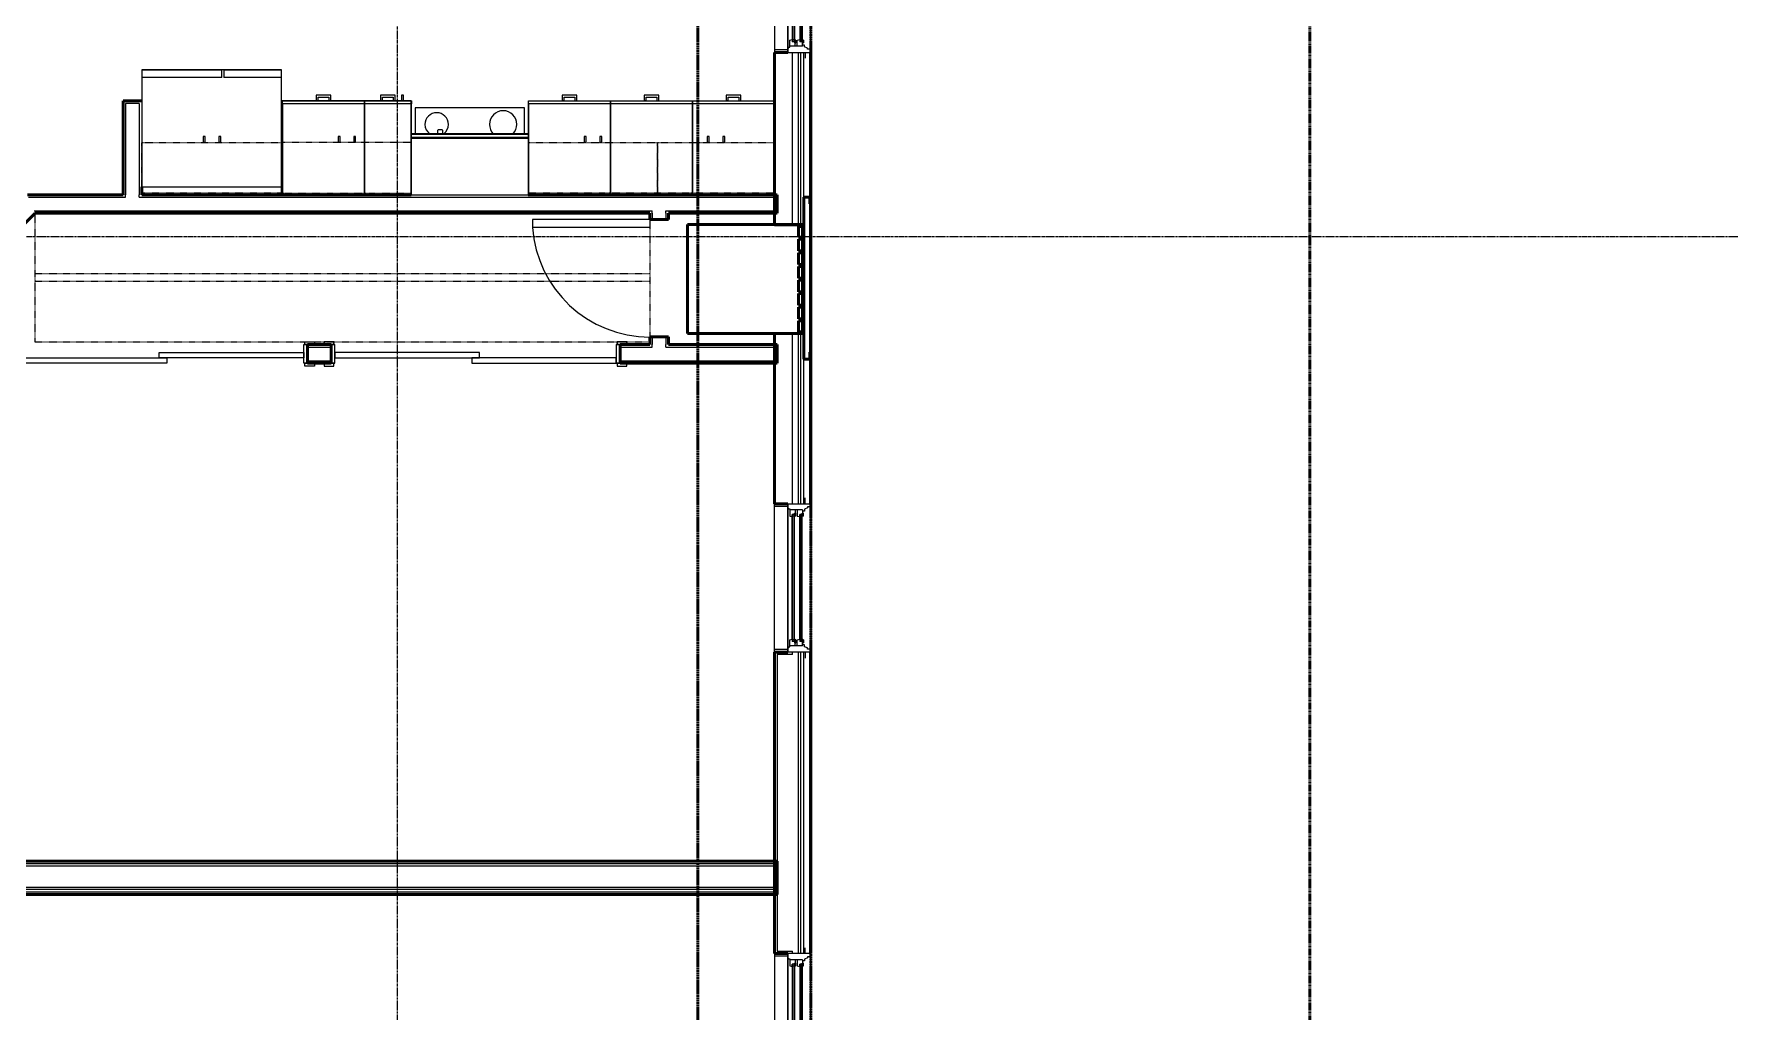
# Model space of a CAD drawing. Header units: inches. Extents: x -4218 to -1830, y 9767 to 12426.
# Drawn here: x -2266.3 to -1830.2, y 11648.7 to 11899.1 of the extents above; entities that cross this region are included whole.
import ezdxf

# ---------------------------------------------------------------- set-up
doc = ezdxf.new("R2010")
doc.units = ezdxf.units.IN
doc.header["$MEASUREMENT"] = 0
for name, pattern in [('Dash', [0.25, 0.125, -0.125]), ('Dash 1_16_', [0.125, 0.0625, -0.0625]), ('Double Dash 3_8_', [1, 0.375, -0.125, 0.125, -0.125, 0.125, -0.125]), ('Grid Line 1_2_', [0.875, 0.5, -0.125, 0.125, -0.125])]:
    doc.linetypes.add(name, pattern=pattern)
for name, color, linetype, lineweight in [('0-1', 7, 'Continuous', 5), ('0-2', 252, 'Continuous', 9), ('A-DOOR-1', 10, 'Continuous', 9), ('A-DOOR-2', 50, 'Continuous', 20), ('A-DOOR-FRAM-1', 50, 'Continuous', 20), ('A-GENM', 5, 'Continuous', 9), ('A-GENM-6', 5, 'Continuous', 50), ('A-GLAZ-1', 151, 'Continuous', 9), ('A-GLAZ-2', 151, 'Continuous', 20), ('A-GLAZ-3', 151, 'Continuous', 50), ('A-WALL', 113, 'Continuous', 13), ('A-WALL-1', 7, 'Continuous', 50), ('A-WALL-2', 250, 'Continuous', 13), ('A-WALL-7', 113, 'Continuous', 9), ('A-WALL-8', 113, 'Continuous', 50), ('C-PROP-LINE', 91, 'Double Dash 3_8_', 50), ('C-PROP-LINE-1', 91, 'Dash 1_16_', 50), ('I-WALL-1', 7, 'Continuous', 50), ('Q-CASE-1', 253, 'Continuous', 9), ('Q-CASE-2', 252, 'Continuous', 9), ('Q-CASE-3', 10, 'Continuous', 9), ('Q-CASE-4', 10, 'Dash', 9), ('Q-CASE-5', 254, 'Continuous', 9), ('Q-CASE-HDLN-1', 10, 'Dash', 9), ('Q-SPCQ-1', 10, 'Continuous', 9), ('S-GRID-1', 1, 'Grid Line 1_2_', 9)]:
    doc.layers.add(name, color=color, linetype=linetype, lineweight=lineweight)

# ---------------------------------------------------------------- blocks, each defined once
blk = doc.blocks.new('SWING - SINGLE - FLUSH - 30_ x 70_ - MAGIC PAK DOOR - ACOUSTICAL SEAL - IN CLOSET-3199421-BACKGROUND - 2ND FLOOR')
at = {"layer": 'A-DOOR-1'}
blk.add_arc((15, 2.375), 30.067, 93.81407, 180, dxfattribs=at)
at = {"layer": 'A-DOOR-2'}
for p, q in [((13, 2.375), (13, 32.375)), ((15, 32.375), (13, 32.375)), ((15, 2.375), (15, 32.375)), ((15, 2.375), (13, 2.375))]:
    blk.add_line(p, q, dxfattribs=at)
blk = doc.blocks.new('SLIDING - FLUSH - 6-0 x 6-8-3203587-BACKGROUND - 2ND FLOOR')
at = {"layer": 'A-DOOR-1'}
for p, q in [((-36.25, 3), (-38.75, 3)), ((-38.75, 3), (-38.75, 2.25)), ((-38.75, 2.25), (-36.25, 2.25)), ((-36.25, 2.25), (-36.25, 3)), ((36.25, 3), (36.25, 2.25)), ((38.75, 3), (36.25, 3)), ((36.25, 2.25), (38.75, 2.25)), ((38.75, 2.25), (38.75, 3)), ((-36.25, -2.5), (-38.75, -2.5)), ((-38.75, -2.5), (-38.75, -3.25)), ((-38.75, -3.25), (-36.25, -3.25)), ((-36.25, -3.25), (-36.25, -2.5)), ((38.75, -2.5), (36.25, -2.5)), ((36.25, -2.5), (36.25, -3.25)), ((36.25, -3.25), (38.75, -3.25)), ((38.75, -3.25), (38.75, -2.5))]:
    blk.add_line(p, q, dxfattribs=at)
at = {"layer": 'A-DOOR-2'}
for p, q in [((1, 2.25), (-36, 2.25)), ((-36, 2.25), (-36, 0.875)), ((-36, 0.875), (1, 0.875)), ((36, 0.875), (-1, 0.875)), ((-1, 0.875), (-1, -0.5)), ((1, 0.875), (1, 2.25)), ((36, -0.5), (36, 0.875)), ((-1, -0.5), (36, -0.5))]:
    blk.add_line(p, q, dxfattribs=at)
at = {"layer": 'A-DOOR-FRAM-1'}
for p, q in [((-36, 2.25), (-37, 2.25)), ((-37, 2.25), (-37, -2.5)), ((-36, -2.5), (-36, 2.25)), ((37, 2.25), (36, 2.25)), ((36, 2.25), (36, -2.5)), ((37, -2.5), (37, 2.25)), ((-37, -2.5), (-36, -2.5)), ((36, -2.5), (37, -2.5))]:
    blk.add_line(p, q, dxfattribs=at)
blk = doc.blocks.new('OD_CW_Closet - OD_CW_Closet-2069095-BACKGROUND - 2ND FLOOR')
at = {"layer": 'Q-CASE-HDLN-1'}
for p, q in [((0.74, -24), (0.74, 9)), ((0.74, 9), (158.05, 9)), ((158.05, 9), (158.05, -24)), ((0.74, -6.5), (158.05, -6.5)), ((0.74, -8.5), (158.05, -8.5)), ((158.05, -24), (0.74, -24))]:
    blk.add_line(p, q, dxfattribs=at)
blk = doc.blocks.new('SLIDING - FLUSH - 6-0 x 6-8-3203588-BACKGROUND - 2ND FLOOR')
at = {"layer": 'A-DOOR-1'}
for p, q in [((-38.75, 3.25), (-36.25, 3.25)), ((-38.75, 2.5), (-38.75, 3.25)), ((-36.25, 2.5), (-38.75, 2.5)), ((-36.25, 3.25), (-36.25, 2.5)), ((36.25, 3.25), (38.75, 3.25)), ((36.25, 2.5), (36.25, 3.25)), ((38.75, 2.5), (36.25, 2.5)), ((38.75, 3.25), (38.75, 2.5)), ((-38.75, -2.25), (-36.25, -2.25)), ((-38.75, -3), (-38.75, -2.25)), ((-36.25, -3), (-38.75, -3)), ((-36.25, -2.25), (-36.25, -3)), ((36.25, -2.25), (38.75, -2.25)), ((36.25, -3), (36.25, -2.25)), ((38.75, -3), (36.25, -3)), ((38.75, -2.25), (38.75, -3))]:
    blk.add_line(p, q, dxfattribs=at)
at = {"layer": 'A-DOOR-2'}
for p, q in [((-1, -0.875), (-1, 0.5)), ((-1, 0.5), (36, 0.5)), ((36, 0.5), (36, -0.875)), ((-36, -2.25), (-36, -0.875)), ((-36, -0.875), (1, -0.875)), ((1, -2.25), (-36, -2.25)), ((36, -0.875), (-1, -0.875)), ((1, -0.875), (1, -2.25))]:
    blk.add_line(p, q, dxfattribs=at)
at = {"layer": 'A-DOOR-FRAM-1'}
for p, q in [((-37, -2.25), (-37, 2.5)), ((-37, 2.5), (-36, 2.5)), ((-36, 2.5), (-36, -2.25)), ((36, 2.5), (37, 2.5)), ((36, -2.25), (36, 2.5)), ((37, 2.5), (37, -2.25)), ((-36, -2.25), (-37, -2.25)), ((37, -2.25), (36, -2.25))]:
    blk.add_line(p, q, dxfattribs=at)
blk = doc.blocks.new('Refrigerator_-_Side-by-Side_6047 - 36_ X 30_-345559-BACKGROUND - 2ND FLOOR')
at = {"layer": 'Q-SPCQ-1'}
for p, q in [((17.87, 14.42), (-17.88, 14.42)), ((-17.88, 14.42), (-17.88, -15.58)), ((17.87, -15.58), (17.87, 14.42)), ((-17.88, -13.58), (-3.13, -13.58)), ((-17.88, -13.58), (-17.88, -15.58)), ((-17.88, -15.58), (17.87, -15.58)), ((-3.13, -15.58), (-17.88, -15.58)), ((-3.13, -15.58), (-3.13, -13.58)), ((-2.63, -13.58), (17.87, -13.58)), ((-2.63, -13.58), (-2.63, -15.58)), ((17.87, -15.58), (-2.63, -15.58)), ((17.87, -15.58), (17.87, -13.58))]:
    blk.add_line(p, q, dxfattribs=at)
blk = doc.blocks.new('Range - 24_ x 30_-V67-BACKGROUND - 2ND FLOOR')
at = {"layer": 'Q-SPCQ-1'}
blk.add_line((0, 22), (0.12, 22), dxfattribs=at)
for centre, radius, start, end in [((6.5, 6), 3.5, 81.0228, 98.9772), ((6.5, 6), 3.5, 136.4352, 180), ((6.5, 6), 3.5, 180, 0), ((6.5, 6), 3.5, 360, 43.611), ((23.5, 6), 3, 126.6742, 180), ((23.5, 6), 3, 180, 360), ((23.5, 6), 3, 360, 53.8773)]:
    blk.add_arc(centre, radius, start, end, dxfattribs=at)
blk = doc.blocks.new('Single Door 1 Drawer 211 - 211 Base Cabinet Single Door1 Drawer 12_-V68-BACKGROUND - 2ND FLOOR')
at = {"layer": 'Q-CASE-1'}
for p, q in [((-1.27, 24), (-1.76, 24)), ((0.74, 15.39), (0.74, 15.54)), ((0.74, 0.37), (0.74, 14.49)), ((-11.26, 0.37), (-11.26, 0))]:
    blk.add_line(p, q, dxfattribs=at)
at = {"layer": 'Q-CASE-2'}
for p, q in [((-11.26, 24), (0.74, 24)), ((-11.26, 23.25), (-11.26, 24)), ((0.74, 23.25), (-11.26, 23.25)), ((-11.26, 23.25), (-11.26, 0.37)), ((-6.64, 24), (-7.14, 24)), ((-3.89, 24), (-3.39, 24)), ((-1.27, 24), (-1.76, 24)), ((0.74, 24), (0.74, 23.25)), ((0.74, 15.6), (0.74, 23.25)), ((0.74, 14.49), (0.74, 14.61))]:
    blk.add_line(p, q, dxfattribs=at)
at = {"layer": 'Q-CASE-3'}
for p, q in [((-3.39, 25.5), (-7.14, 25.5)), ((-7.14, 25.5), (-7.14, 24)), ((-6.64, 24), (-6.64, 25)), ((-6.64, 25), (-3.89, 25)), ((-3.89, 25), (-3.89, 24)), ((-3.39, 24), (-3.39, 25.5)), ((-1.27, 25.5), (-1.76, 25.5)), ((-1.76, 25.5), (-1.76, 24)), ((-1.27, 24), (-1.27, 25.5))]:
    blk.add_line(p, q, dxfattribs=at)
at = {"layer": 'Q-CASE-5'}
for p, q in [((0.74, 14.61), (0.74, 15.39)), ((0.74, 0), (0.74, 0.37)), ((-11.26, 0), (0.74, 0))]:
    blk.add_line(p, q, dxfattribs=at)
blk = doc.blocks.new('Base Cabinet 4 Drawer 254 - Base Cabinet 4 Drawer 254 21_-2569778-BACKGROUND - 2ND FLOOR')
at = {"layer": 'Q-CASE-1'}
for p, q in [((-0.64, 24), (-1.14, 24)), ((2.11, 24), (2.61, 24)), ((-9.76, 0.37), (-9.76, 0)), ((11.24, 0), (11.24, 0.37))]:
    blk.add_line(p, q, dxfattribs=at)
at = {"layer": 'Q-CASE-2'}
for p, q in [((-9.76, 24), (11.24, 24)), ((-9.76, 23.25), (-9.76, 24)), ((11.24, 23.25), (-9.76, 23.25)), ((-9.76, 23.25), (-9.76, 0.37)), ((-0.64, 24), (-1.14, 24)), ((2.11, 24), (2.61, 24)), ((11.24, 24), (11.24, 23.25)), ((11.24, 0.37), (11.24, 23.25))]:
    blk.add_line(p, q, dxfattribs=at)
at = {"layer": 'Q-CASE-3'}
for p, q in [((2.61, 25.5), (-1.14, 25.5)), ((-1.14, 25.5), (-1.14, 24)), ((-0.64, 24), (-0.64, 25)), ((-0.64, 25), (2.11, 25)), ((2.11, 25), (2.11, 24)), ((2.61, 24), (2.61, 25.5))]:
    blk.add_line(p, q, dxfattribs=at)
at = {"layer": 'Q-CASE-5'}
for p, q in [((-0.64, 24), (-1.14, 24)), ((-0.64, 24), (-1.14, 24)), ((2.11, 24), (2.61, 24)), ((2.11, 24), (2.61, 24)), ((-9.76, 0), (11.24, 0))]:
    blk.add_line(p, q, dxfattribs=at)
blk = doc.blocks.new('Base Cabinet 3 Drawer 230 - Base Cabinet 3 Drawer 230 21_-V37-BACKGROUND - 2ND FLOOR')
at = {"layer": 'Q-CASE-1'}
for p, q in [((-0.64, 24), (-1.14, 24)), ((2.11, 24), (2.61, 24)), ((-9.76, 0.38), (-9.76, 0)), ((11.24, 0), (11.24, 0.38))]:
    blk.add_line(p, q, dxfattribs=at)
at = {"layer": 'Q-CASE-2'}
for p, q in [((-9.76, 24), (11.24, 24)), ((-9.76, 23.25), (-9.76, 24)), ((11.24, 23.25), (-9.76, 23.25)), ((-9.76, 23.25), (-9.76, 0.38)), ((-0.64, 24), (-1.14, 24)), ((2.11, 24), (2.61, 24)), ((11.24, 24), (11.24, 23.25)), ((11.24, 0.38), (11.24, 23.25))]:
    blk.add_line(p, q, dxfattribs=at)
at = {"layer": 'Q-CASE-3'}
for p, q in [((2.61, 25.5), (-1.14, 25.5)), ((-1.14, 25.5), (-1.14, 24)), ((-0.64, 24), (-0.64, 25)), ((-0.64, 25), (2.11, 25)), ((2.11, 25), (2.11, 24)), ((2.61, 24), (2.61, 25.5))]:
    blk.add_line(p, q, dxfattribs=at)
at = {"layer": 'Q-CASE-5'}
for p, q in [((-0.64, 24), (-1.14, 24)), ((2.11, 24), (2.61, 24)), ((-9.76, 0), (11.24, 0))]:
    blk.add_line(p, q, dxfattribs=at)
blk = doc.blocks.new('Base Cabinet 3 Drawer 230 - Base Cabinet 3 Drawer 230 21_-V51-BACKGROUND - 2ND FLOOR')
at = {"layer": 'Q-CASE-1'}
for p, q in [((-0.64, 24), (-1.14, 24)), ((2.11, 24), (2.61, 24)), ((-9.76, 0.37), (-9.76, 0))]:
    blk.add_line(p, q, dxfattribs=at)
at = {"layer": 'Q-CASE-2'}
for p, q in [((-9.76, 24), (11.21, 24)), ((-9.76, 23.25), (-9.76, 24)), ((11.21, 23.25), (-9.76, 23.25)), ((-9.76, 23.25), (-9.76, 0.37)), ((-0.64, 24), (-1.14, 24)), ((2.11, 24), (2.61, 24)), ((11.24, 24), (11.24, 23.25)), ((11.24, 0), (11.24, 23.25))]:
    blk.add_line(p, q, dxfattribs=at)
at = {"layer": 'Q-CASE-3'}
for p, q in [((2.61, 25.5), (-1.14, 25.5)), ((-1.14, 25.5), (-1.14, 24)), ((-0.64, 24), (-0.64, 25)), ((-0.64, 25), (2.11, 25)), ((2.11, 25), (2.11, 24)), ((2.61, 24), (2.61, 25.5))]:
    blk.add_line(p, q, dxfattribs=at)
at = {"layer": 'Q-CASE-5'}
for p, q in [((-0.64, 24), (-1.14, 24)), ((2.11, 24), (2.61, 24)), ((-9.76, 0), (11.21, 0))]:
    blk.add_line(p, q, dxfattribs=at)
blk = doc.blocks.new('300 Series Wall Hung Cabinet_302 - 33_ X 36_-2610350-BACKGROUND - 2ND FLOOR')
at = {"layer": 'Q-CASE-3'}
for p, q in [((-2.25, -13.19), (-1.76, -13.19)), ((-2.25, -13.19), (-2.25, -14.69)), ((-2.25, -14.69), (-1.76, -14.69)), ((-1.76, -14.69), (-1.76, -13.19)), ((1.75, -13.19), (2.24, -13.19)), ((1.75, -13.19), (1.75, -14.69)), ((1.75, -14.69), (2.24, -14.69)), ((2.24, -14.69), (2.24, -13.19))]:
    blk.add_line(p, q, dxfattribs=at)
at = {"layer": 'Q-CASE-4'}
for p, q in [((16.5, -0.19), (-16.5, -0.19)), ((-16.5, -0.19), (-16.5, -13.19)), ((16.5, -13.19), (16.5, -0.19)), ((-16.5, -13.19), (16.5, -13.19))]:
    blk.add_line(p, q, dxfattribs=at)
blk = doc.blocks.new('300 Series Wall Hung Cabinet_302 - 18_ x 36_-2359323-BACKGROUND - 2ND FLOOR')
at = {"layer": 'Q-CASE-3'}
for p, q in [((-1.76, 14.69), (-2.25, 14.69)), ((-2.25, 14.69), (-2.25, 13.19)), ((-1.76, 13.19), (-2.25, 13.19)), ((-1.76, 13.19), (-1.76, 14.69)), ((2.24, 14.69), (1.75, 14.69)), ((1.75, 14.69), (1.75, 13.19)), ((2.24, 13.19), (1.75, 13.19)), ((2.24, 13.19), (2.24, 14.69))]:
    blk.add_line(p, q, dxfattribs=at)
at = {"layer": 'Q-CASE-4'}
for p, q in [((-18, 0.19), (-18, 13.19)), ((-18, 13.19), (18, 13.19)), ((18, 13.19), (18, 0.19)), ((18, 0.19), (-18, 0.19))]:
    blk.add_line(p, q, dxfattribs=at)
blk = doc.blocks.new('300 Series Wall Hung Cabinet_302 - 30_ X 36_-2573882-BACKGROUND - 2ND FLOOR')
at = {"layer": 'Q-CASE-3'}
for p, q in [((-1.76, 14.69), (-2.25, 14.69)), ((-2.25, 14.69), (-2.25, 13.19)), ((-1.76, 13.19), (-2.25, 13.19)), ((-1.76, 13.19), (-1.76, 14.69)), ((2.24, 14.69), (1.75, 14.69)), ((1.75, 14.69), (1.75, 13.19)), ((2.24, 13.19), (1.75, 13.19)), ((2.24, 13.19), (2.24, 14.69))]:
    blk.add_line(p, q, dxfattribs=at)
at = {"layer": 'Q-CASE-4'}
for p, q in [((-15, 0.19), (-15, 13.19)), ((-15, 13.19), (15, 13.19)), ((15, 13.19), (15, 0.19)), ((15, 0.19), (-15, 0.19))]:
    blk.add_line(p, q, dxfattribs=at)
blk = doc.blocks.new('30quot_MicrowaveVent_11166 - 70cm miele oven-2322118-BACKGROUND - 2ND FLOOR')
at = {"layer": 'Q-CASE-3'}
for p, q in [((-14.2, -14.49), (-14.2, 0)), ((15.68, 0), (-14.2, 0)), ((15.68, 0), (15.68, -14.49)), ((15.68, -14.49), (-14.2, -14.49)), ((-14.2, -14.61), (15.68, -14.61)), ((-14.2, -15.39), (-14.2, -14.61)), ((-14.2, -15.6), (-14.2, -15.39)), ((-14.2, -15.39), (15.68, -15.39)), ((-14.2, -15.6), (15.68, -15.6)), ((7.69, -16.55), (7.69, -15.63)), ((7.69, -16.6), (8.88, -16.6)), ((8.88, -15.63), (8.88, -16.55)), ((15.68, -14.61), (15.68, -15.39)), ((15.68, -15.39), (15.68, -15.6))]:
    blk.add_line(p, q, dxfattribs=at)
blk = doc.blocks.new('300 Series Wall Hung Cabinet_302 - 33_ X 36_-2610278-BACKGROUND - 2ND FLOOR')
at = {"layer": 'Q-CASE-3'}
for p, q in [((-1.76, 14.69), (-2.25, 14.69)), ((-2.25, 14.69), (-2.25, 13.19)), ((-1.76, 13.19), (-2.25, 13.19)), ((-1.76, 13.19), (-1.76, 14.69)), ((2.24, 14.69), (1.75, 14.69)), ((1.75, 14.69), (1.75, 13.19)), ((2.24, 13.19), (1.75, 13.19)), ((2.24, 13.19), (2.24, 14.69))]:
    blk.add_line(p, q, dxfattribs=at)
at = {"layer": 'Q-CASE-4'}
for p, q in [((-16.5, 0.19), (-16.5, 13.19)), ((-16.5, 13.19), (16.5, 13.19)), ((16.5, 13.19), (16.5, 0.19)), ((16.5, 0.19), (-16.5, 0.19))]:
    blk.add_line(p, q, dxfattribs=at)
blk = doc.blocks.new('CTR - 1st Phase - Unit Layouts_rvt-1-BACKGROUND - 2ND FLOOR')
at = {"layer": 'A-WALL-1'}
for p, q in [((-2242.9, 11881.95), (-2243.53, 11881.95)), ((-2243.53, 11881.95), (-2243.53, 11857.95)), ((-2239.4, 11881.95), (-2242.9, 11881.95)), ((-2238.78, 11881.95), (-2239.4, 11881.95)), ((-2238.78, 11857.95), (-2238.78, 11859.95)), ((-2243.53, 11857.95), (-2268.05, 11857.95)), ((-2169.78, 11857.95), (-2238.78, 11857.95)), ((-2076.17, 11857.95), (-2139.89, 11857.95)), ((-2076.17, 11857.33), (-2076.17, 11857.95)), ((-2076.17, 11853.83), (-2076.17, 11857.33)), ((-2299.73, 11819.55), (-2266.08, 11853.2)), ((-2266.08, 11853.2), (-2108.72, 11853.2)), ((-2108.72, 11853.2), (-2108.72, 11851.55)), ((-2108.72, 11851.55), (-2103.97, 11851.55)), ((-2103.97, 11853.2), (-2076.17, 11853.2)), ((-2103.97, 11851.55), (-2103.97, 11853.2)), ((-2076.17, 11853.2), (-2076.17, 11853.83)), ((-2190.32, 11819.55), (-2196.32, 11819.55)), ((-2196.32, 11819.55), (-2196.32, 11814.8)), ((-2190.32, 11814.8), (-2190.32, 11819.55)), ((-2108.72, 11819.55), (-2116.32, 11819.55)), ((-2116.32, 11819.55), (-2116.32, 11814.8)), ((-2103.97, 11821.55), (-2108.72, 11821.55)), ((-2108.72, 11821.55), (-2108.72, 11819.55)), ((-2103.97, 11819.55), (-2103.97, 11821.55)), ((-2076.17, 11819.55), (-2103.97, 11819.55)), ((-2076.17, 11818.93), (-2076.17, 11819.55)), ((-2076.17, 11815.43), (-2076.17, 11818.93)), ((-2076.17, 11814.8), (-2076.17, 11815.43)), ((-2196.32, 11814.8), (-2190.32, 11814.8)), ((-2116.32, 11814.8), (-2076.17, 11814.8))]:
    blk.add_line(p, q, dxfattribs=at)
at = {"layer": 'A-WALL-2'}
for p, q in [((-2239.4, 11881.33), (-2242.9, 11881.33)), ((-2242.9, 11881.33), (-2242.9, 11857.95)), ((-2239.4, 11881.33), (-2239.4, 11857.95)), ((-2267.79, 11857.33), (-2242.9, 11857.33)), ((-2242.9, 11857.33), (-2242.9, 11857.95)), ((-2239.4, 11857.33), (-2239.4, 11857.95)), ((-2239.4, 11857.33), (-2076.8, 11857.33)), ((-2076.8, 11853.83), (-2076.8, 11857.33)), ((-2266.34, 11853.83), (-2108.1, 11853.83)), ((-2108.1, 11853.2), (-2108.1, 11853.83)), ((-2108.1, 11853.2), (-2108.1, 11851.55)), ((-2104.6, 11853.83), (-2076.8, 11853.83)), ((-2104.6, 11853.2), (-2104.6, 11853.83)), ((-2104.6, 11853.2), (-2104.6, 11851.55)), ((-2108.1, 11821.55), (-2108.1, 11819.55)), ((-2108.1, 11818.93), (-2108.1, 11819.55)), ((-2104.6, 11821.55), (-2104.6, 11819.55)), ((-2104.6, 11818.93), (-2104.6, 11819.55)), ((-2196.32, 11818.93), (-2190.32, 11818.93)), ((-2196.32, 11815.43), (-2190.32, 11815.43)), ((-2116.32, 11818.93), (-2108.1, 11818.93)), ((-2116.32, 11815.43), (-2076.8, 11815.43)), ((-2104.6, 11818.93), (-2076.8, 11818.93)), ((-2076.8, 11815.43), (-2076.8, 11818.93))]:
    blk.add_line(p, q, dxfattribs=at)
at = {"layer": 'A-WALL-7'}
for p, q in [((-2169.78, 11881.95), (-2203.03, 11881.95)), ((-2203.03, 11881.95), (-2169.78, 11881.95)), ((-2169.78, 11873.55), (-2169.78, 11881.95)), ((-2169.78, 11873.55), (-2169.78, 11881.95)), ((-2139.78, 11858.33), (-2139.78, 11881.95)), ((-2139.78, 11881.95), (-2076.8, 11881.95)), ((-2139.78, 11881.95), (-2076.8, 11881.95)), ((-2139.78, 11858.33), (-2139.78, 11881.95)), ((-2076.8, 11881.95), (-2076.8, 11858.33)), ((-2076.8, 11858.33), (-2076.8, 11881.95)), ((-2140.78, 11880.2), (-2168.78, 11880.2)), ((-2168.78, 11880.2), (-2168.78, 11873.55)), ((-2140.78, 11880.2), (-2168.78, 11880.2)), ((-2168.78, 11880.2), (-2168.78, 11873.55)), ((-2140.78, 11873.55), (-2140.78, 11880.2)), ((-2140.78, 11873.55), (-2140.78, 11880.2)), ((-2169.78, 11873.35), (-2169.78, 11873.5)), ((-2169.78, 11872.56), (-2169.78, 11873.35)), ((-2169.78, 11872.44), (-2169.78, 11872.56)), ((-2169.78, 11872.44), (-2169.78, 11872.56)), ((-2169.78, 11858.33), (-2169.78, 11872.44)), ((-2168.78, 11872.56), (-2168.78, 11872.44)), ((-2168.78, 11872.56), (-2168.78, 11872.44)), ((-2140.78, 11872.44), (-2140.78, 11872.56)), ((-2140.78, 11872.44), (-2140.78, 11872.56)), ((-2203.03, 11859.95), (-2203.03, 11858.33)), ((-2203.03, 11858.33), (-2203.03, 11859.95)), ((-2203.03, 11858.33), (-2203.03, 11857.95)), ((-2203.03, 11857.95), (-2203.03, 11858.33)), ((-2203.03, 11857.95), (-2169.78, 11857.95)), ((-2203.03, 11857.95), (-2169.78, 11857.95)), ((-2169.78, 11857.95), (-2169.78, 11858.33)), ((-2139.78, 11857.95), (-2139.78, 11858.33)), ((-2139.78, 11857.95), (-2139.78, 11858.33)), ((-2076.8, 11857.95), (-2139.78, 11857.95)), ((-2076.8, 11857.95), (-2139.78, 11857.95)), ((-2076.8, 11858.33), (-2076.8, 11857.95)), ((-2076.8, 11857.95), (-2076.8, 11858.33))]:
    blk.add_line(p, q, dxfattribs=at)
at = {"layer": '0-2'}
for name, p, rotation in [('Refrigerator_-_Side-by-Side_6047 - 36_ X 30_-345559-BACKGROUND - 2ND FLOOR', (-2220.9, 11874.38), 180), ('Range - 24_ x 30_-V67-BACKGROUND - 2ND FLOOR', (-2139.78, 11881.95), 180), ('300 Series Wall Hung Cabinet_302 - 33_ X 36_-2610350-BACKGROUND - 2ND FLOOR', (-2186.28, 11858.14), 180), ('30quot_MicrowaveVent_11166 - 70cm miele oven-2322118-BACKGROUND - 2ND FLOOR', (-2154.1, 11857.95), 180), ('OD_CW_Closet - OD_CW_Closet-2069095-BACKGROUND - 2ND FLOOR', (-2107.99, 11829.2), 180), ('SWING - SINGLE - FLUSH - 30_ x 70_ - MAGIC PAK DOOR - ACOUSTICAL SEAL - IN CLOSET-3199421-BACKGROUND - 2ND FLOOR', (-2106.35, 11836.55), 90.00000000008457), ('SLIDING - FLUSH - 6-0 x 6-8-3203587-BACKGROUND - 2ND FLOOR', (-2153.32, 11817.05), 180)]:
    blk.add_blockref(name, p, dxfattribs=dict(at, rotation=rotation))
for name, p in [('Base Cabinet 3 Drawer 230 - Base Cabinet 3 Drawer 230 21_-V37-BACKGROUND - 2ND FLOOR', (-2193.01, 11857.95)), ('Single Door 1 Drawer 211 - 211 Base Cabinet Single Door1 Drawer 12_-V68-BACKGROUND - 2ND FLOOR', (-2170.51, 11857.95)), ('Base Cabinet 4 Drawer 254 - Base Cabinet 4 Drawer 254 21_-2569778-BACKGROUND - 2ND FLOOR', (-2130.01, 11857.95)), ('Base Cabinet 3 Drawer 230 - Base Cabinet 3 Drawer 230 21_-V37-BACKGROUND - 2ND FLOOR', (-2109.01, 11857.95)), ('Base Cabinet 3 Drawer 230 - Base Cabinet 3 Drawer 230 21_-V51-BACKGROUND - 2ND FLOOR', (-2088.01, 11857.95)), ('300 Series Wall Hung Cabinet_302 - 18_ x 36_-2359323-BACKGROUND - 2ND FLOOR', (-2220.78, 11858.14)), ('300 Series Wall Hung Cabinet_302 - 33_ X 36_-2610278-BACKGROUND - 2ND FLOOR', (-2123.28, 11858.14)), ('300 Series Wall Hung Cabinet_302 - 30_ X 36_-2573882-BACKGROUND - 2ND FLOOR', (-2091.78, 11858.14)), ('SLIDING - FLUSH - 6-0 x 6-8-3203588-BACKGROUND - 2ND FLOOR', (-2233.32, 11817.05))]:
    blk.add_blockref(name, p, dxfattribs=at)
blk = doc.blocks.new('CTR - 1st Phase - Common Walls_rvt-1-BACKGROUND - 2ND FLOOR')
at = {"layer": 'A-WALL-2'}
for p, q in [((-2076.17, 11686.61), (-2437.8, 11686.61)), ((-2076.17, 11685.99), (-2437.18, 11685.99)), ((-2076.17, 11679.99), (-2435.76, 11679.99)), ((-2076.17, 11680.49), (-2435.26, 11680.49)), ((-2076.17, 11679.36), (-2436.39, 11679.36))]:
    blk.add_line(p, q, dxfattribs=at)
at = {"layer": 'I-WALL-1'}
for p, q in [((-2076.17, 11687.24), (-2438.43, 11687.24)), ((-2076.17, 11678.74), (-2076.17, 11687.24)), ((-2437.01, 11678.74), (-2076.17, 11678.74))]:
    blk.add_line(p, q, dxfattribs=at)
blk = doc.blocks.new('Window-Double_Hung-Andersen-400_Series-Tilt_Wash - DOUBLE HUNG - REVERSE COTTAGE - 2ND FLOOR-2888790-BACKGROUND - 2ND FLOOR')
at = {"layer": 'A-GLAZ-1'}
for p, q in [((-16.29, 2.31), (-15.7, 2.31)), ((-16.29, 1.94), (-15.7, 1.94)), ((-16.29, 0.37), (-15.7, 0.37)), ((-15.82, 2.31), (-15.82, 1.94)), ((-15.82, 0.37), (-15.82, 0)), ((-15.7, 2.44), (15.7, 2.44)), ((-15.7, 2.31), (15.7, 2.31)), ((-15.7, 1.94), (15.7, 1.94)), ((-15.7, 1.81), (15.7, 1.81)), ((-15.7, 0.5), (15.7, 0.5)), ((-15.7, 0.37), (15.7, 0.37)), ((16.29, 2.31), (15.7, 2.31)), ((16.29, 1.94), (15.7, 1.94)), ((16.29, 0.37), (15.7, 0.37)), ((15.82, 2.31), (15.82, 1.94)), ((15.82, 0.37), (15.82, 0)), ((-19.01, -4.13), (-19.01, -2.63)), ((-19.01, -2.63), (-18.95, -2.63)), ((-18.95, -4.13), (-19.01, -4.13)), ((18.95, -1.25), (-18.95, -1.25)), ((-18.95, -1.25), (-18.95, -4.63)), ((-18.32, -1.25), (-18.32, -4.63)), ((-16.29, 0), (-15.7, 0)), ((-15.7, 0), (15.7, 0)), ((-15.7, -0.13), (15.7, -0.13)), ((16.29, 0), (15.7, 0)), ((18.32, -1.25), (18.32, -4.63)), ((18.95, -4.63), (18.95, -1.25)), ((18.95, -2.63), (19.01, -2.63)), ((19.01, -4.13), (18.95, -4.13)), ((19.01, -2.63), (19.01, -4.13)), ((-18.95, -4.63), (18.95, -4.63))]:
    blk.add_line(p, q, dxfattribs=at)
at = {"layer": 'A-GLAZ-2'}
for p, q in [((19.01, 4.62), (-19.01, 4.62)), ((-19.01, 4.62), (-19.01, -1.25)), ((-18.2, 4.62), (-18.2, 3.81)), ((18.2, 4.62), (18.2, 3.81)), ((19.01, -1.25), (19.01, 4.62)), ((-19.01, 3.25), (-20.51, 3.25)), ((-18.2, 3.81), (-17.92, 3.81)), ((-17.92, 3.81), (-17.61, 3)), ((-17.61, 3), (-17.14, 3)), ((-17.42, 2.56), (-16.57, 2.56)), ((-17.42, 2.56), (-17.42, -0.75)), ((-17.42, 1.19), (-15.86, 1.19)), ((-17.42, 0.62), (-16.57, 0.62)), ((-17.14, 3), (-17.14, 2.56)), ((-15.86, 2.78), (-16.57, 2.78)), ((-16.57, 2.44), (-16.57, 2.78)), ((-15.7, 2.44), (-16.57, 2.44)), ((-15.86, 0.84), (-16.57, 0.84)), ((-16.57, 0.5), (-16.57, 0.84)), ((-15.7, 0.5), (-16.57, 0.5)), ((-16.29, 2.44), (-16.29, 1.81)), ((-15.7, 1.81), (-16.29, 1.81)), ((-16.29, 0.5), (-16.29, -0.13)), ((-15.86, 2.78), (-15.7, 2.44)), ((-15.86, 1.19), (-15.7, 1.81)), ((-15.86, 0.84), (-15.7, 0.5)), ((15.86, 2.78), (15.7, 2.44)), ((15.7, 2.44), (16.57, 2.44)), ((15.7, 1.81), (16.29, 1.81)), ((15.86, 1.19), (15.7, 1.81)), ((15.86, 0.84), (15.7, 0.5)), ((15.7, 0.5), (16.57, 0.5)), ((15.86, 2.78), (16.57, 2.78)), ((17.42, 1.19), (15.86, 1.19)), ((15.86, 0.84), (16.57, 0.84)), ((16.29, 2.44), (16.29, 1.81)), ((16.29, 0.5), (16.29, -0.13)), ((16.57, 2.44), (16.57, 2.78)), ((17.42, 2.56), (16.57, 2.56)), ((16.57, 0.5), (16.57, 0.84)), ((17.42, 0.62), (16.57, 0.62)), ((17.14, 3), (17.14, 2.56)), ((17.61, 3), (17.14, 3)), ((17.42, 2.56), (17.42, -0.75)), ((17.92, 3.81), (17.61, 3)), ((18.2, 3.81), (17.92, 3.81)), ((19.01, 3.25), (20.51, 3.25)), ((-19.01, -1.25), (19.01, -1.25)), ((-17.67, -0.97), (-18, -1.25)), ((-17.67, -0.97), (-17.67, -0.75)), ((-17.67, -0.75), (-15.86, -0.75)), ((-15.7, -0.13), (-16.29, -0.13)), ((-15.86, -0.75), (-15.7, -0.13)), ((15.7, -0.13), (16.29, -0.13)), ((15.86, -0.75), (15.7, -0.13)), ((17.67, -0.75), (15.86, -0.75)), ((17.67, -0.97), (17.67, -0.75)), ((17.67, -0.97), (18, -1.25))]:
    blk.add_line(p, q, dxfattribs=at)
blk = doc.blocks.new('Window-Double_Hung-Andersen-400_Series-Tilt_Wash - DOUBLE HUNG - REVERSE COTTAGE - 2ND FLOOR-2888709-BACKGROUND - 2ND FLOOR')
at = {"layer": 'A-GLAZ-1'}
for p, q in [((-18.95, 4.62), (18.95, 4.62)), ((-18.95, 1.25), (-18.95, 4.62)), ((-18.32, 1.25), (-18.32, 4.62)), ((18.32, 1.25), (18.32, 4.62)), ((18.95, 4.62), (18.95, 1.25)), ((-19.01, 2.62), (-19.01, 4.12)), ((-19.01, 4.12), (-18.95, 4.12)), ((-18.95, 2.62), (-19.01, 2.62)), ((18.95, 1.25), (-18.95, 1.25)), ((-15.7, 0.12), (15.7, 0.12)), ((18.95, 4.12), (19.01, 4.12)), ((19.01, 2.62), (18.95, 2.62)), ((19.01, 4.12), (19.01, 2.62)), ((-16.29, 0), (-15.7, 0)), ((-16.29, -0.38), (-15.7, -0.38)), ((-16.29, -1.94), (-15.7, -1.94)), ((-16.29, -2.31), (-15.7, -2.31)), ((-15.82, -0.38), (-15.82, 0)), ((-15.82, -2.31), (-15.82, -1.94)), ((-15.7, 0), (15.7, 0)), ((-15.7, -0.38), (15.7, -0.38)), ((-15.7, -0.5), (15.7, -0.5)), ((-15.7, -1.81), (15.7, -1.81)), ((-15.7, -1.94), (15.7, -1.94)), ((-15.7, -2.31), (15.7, -2.31)), ((-15.7, -2.44), (15.7, -2.44)), ((16.29, 0), (15.7, 0)), ((16.29, -0.38), (15.7, -0.38)), ((16.29, -1.94), (15.7, -1.94)), ((16.29, -2.31), (15.7, -2.31)), ((15.82, -0.38), (15.82, 0)), ((15.82, -2.31), (15.82, -1.94))]:
    blk.add_line(p, q, dxfattribs=at)
at = {"layer": 'A-GLAZ-2'}
for p, q in [((-19.01, 1.25), (19.01, 1.25)), ((-19.01, -4.62), (-19.01, 1.25)), ((-17.67, 0.97), (-18, 1.25)), ((-17.67, 0.97), (-17.67, 0.75)), ((-17.67, 0.75), (-15.86, 0.75)), ((-17.42, -2.56), (-17.42, 0.75)), ((-16.29, -0.5), (-16.29, 0.12)), ((-15.7, 0.12), (-16.29, 0.12)), ((-15.86, 0.75), (-15.7, 0.12)), ((15.86, 0.75), (15.7, 0.12)), ((15.7, 0.12), (16.29, 0.12)), ((17.67, 0.75), (15.86, 0.75)), ((16.29, -0.5), (16.29, 0.12)), ((17.42, -2.56), (17.42, 0.75)), ((17.67, 0.97), (18, 1.25)), ((17.67, 0.97), (17.67, 0.75)), ((19.01, 1.25), (19.01, -4.62)), ((-19.01, -3.25), (-20.51, -3.25)), ((-18.2, -3.81), (-17.92, -3.81)), ((-18.2, -4.62), (-18.2, -3.81)), ((-17.92, -3.81), (-17.61, -3)), ((-17.61, -3), (-17.14, -3)), ((-17.42, -0.62), (-16.57, -0.62)), ((-17.42, -1.19), (-15.86, -1.19)), ((-17.42, -2.56), (-16.57, -2.56)), ((-17.14, -3), (-17.14, -2.56)), ((-16.57, -0.5), (-16.57, -0.84)), ((-15.7, -0.5), (-16.57, -0.5)), ((-15.86, -0.84), (-16.57, -0.84)), ((-16.57, -2.44), (-16.57, -2.78)), ((-15.7, -2.44), (-16.57, -2.44)), ((-15.86, -2.78), (-16.57, -2.78)), ((-16.29, -2.44), (-16.29, -1.81)), ((-15.7, -1.81), (-16.29, -1.81)), ((-15.86, -0.84), (-15.7, -0.5)), ((-15.86, -1.19), (-15.7, -1.81)), ((-15.86, -2.78), (-15.7, -2.44)), ((15.86, -0.84), (15.7, -0.5)), ((15.7, -0.5), (16.57, -0.5)), ((15.86, -1.19), (15.7, -1.81)), ((15.7, -1.81), (16.29, -1.81)), ((15.86, -2.78), (15.7, -2.44)), ((15.7, -2.44), (16.57, -2.44)), ((15.86, -0.84), (16.57, -0.84)), ((17.42, -1.19), (15.86, -1.19)), ((15.86, -2.78), (16.57, -2.78)), ((16.29, -2.44), (16.29, -1.81)), ((16.57, -0.5), (16.57, -0.84)), ((17.42, -0.62), (16.57, -0.62)), ((16.57, -2.44), (16.57, -2.78)), ((17.42, -2.56), (16.57, -2.56)), ((17.14, -3), (17.14, -2.56)), ((17.61, -3), (17.14, -3)), ((17.92, -3.81), (17.61, -3)), ((18.2, -3.81), (17.92, -3.81)), ((18.2, -4.62), (18.2, -3.81)), ((19.01, -3.25), (20.51, -3.25)), ((19.01, -4.62), (-19.01, -4.62))]:
    blk.add_line(p, q, dxfattribs=at)
blk = doc.blocks.new('Perforated Panel at Magic-Pak - hvac panel - 3rd floor-2657949-BACKGROUND - 2ND FLOOR')
at = {"layer": 'A-GLAZ-3'}
for p, q in [((19.01, 4.62), (-19.01, 4.62)), ((-19.01, 4.62), (-19.01, 4.56)), ((-19.01, 4.56), (19.01, 4.56)), ((19.01, 4.56), (19.01, 4.62))]:
    blk.add_line(p, q, dxfattribs=at)
blk = doc.blocks.new('V-Series_EWC4_SPVU_RFA_2015 - 2ND AND 3RD FLOOR-V195-BACKGROUND - 2ND FLOOR')
at = {"layer": 'A-GENM'}
for p, q in [((-2069.67, 10275.69), (-2069.67, 10272.89)), ((-2069.67, 10272.89), (-2069.67, 10272.39)), ((-2069.67, 10272.39), (-2069.67, 10269.41)), ((-2069.67, 10269.41), (-2069.67, 10268.91)), ((-2069.67, 10268.91), (-2069.67, 10265.92)), ((-2069.67, 10265.92), (-2069.67, 10265.42)), ((-2069.67, 10265.42), (-2069.67, 10262.44)), ((-2069.67, 10262.44), (-2069.67, 10261.94)), ((-2069.67, 10261.94), (-2069.67, 10258.96)), ((-2069.67, 10258.96), (-2069.67, 10258.46)), ((-2069.67, 10258.46), (-2069.67, 10255.47)), ((-2069.67, 10255.47), (-2069.67, 10254.97)), ((-2069.67, 10254.97), (-2069.67, 10251.99)), ((-2069.67, 10251.99), (-2069.67, 10251.49)), ((-2069.67, 10251.49), (-2069.67, 10248.69))]:
    blk.add_line(p, q, dxfattribs=at)
at = {"layer": 'A-GENM-6'}
for p, q in [((-2069.67, 10276.13), (-2099.11, 10276.13)), ((-2099.11, 10276.13), (-2099.11, 10248.25)), ((-2070.67, 10272.89), (-2070.67, 10275.69)), ((-2070.67, 10275.69), (-2069.67, 10275.69)), ((-2069.67, 10275.69), (-2069.67, 10276.13)), ((-2069.67, 10272.89), (-2070.67, 10272.89)), ((-2070.67, 10269.41), (-2070.67, 10272.39)), ((-2070.67, 10272.39), (-2069.67, 10272.39)), ((-2069.67, 10272.39), (-2069.67, 10272.89)), ((-2069.67, 10269.41), (-2070.67, 10269.41)), ((-2070.67, 10265.92), (-2070.67, 10268.91)), ((-2070.67, 10268.91), (-2069.67, 10268.91)), ((-2069.67, 10268.91), (-2069.67, 10269.41)), ((-2069.67, 10265.92), (-2070.67, 10265.92)), ((-2070.67, 10262.44), (-2070.67, 10265.42)), ((-2070.67, 10265.42), (-2069.67, 10265.42)), ((-2069.67, 10265.42), (-2069.67, 10265.92)), ((-2069.67, 10262.44), (-2070.67, 10262.44)), ((-2070.67, 10258.96), (-2070.67, 10261.94)), ((-2070.67, 10261.94), (-2069.67, 10261.94)), ((-2069.67, 10258.96), (-2070.67, 10258.96)), ((-2070.67, 10255.47), (-2070.67, 10258.46)), ((-2070.67, 10258.46), (-2069.67, 10258.46)), ((-2069.67, 10261.94), (-2069.67, 10262.44)), ((-2069.67, 10258.46), (-2069.67, 10258.96)), ((-2069.67, 10255.47), (-2070.67, 10255.47)), ((-2070.67, 10251.99), (-2070.67, 10254.97)), ((-2070.67, 10254.97), (-2069.67, 10254.97)), ((-2069.67, 10254.97), (-2069.67, 10255.47)), ((-2069.67, 10251.99), (-2070.67, 10251.99)), ((-2070.67, 10248.69), (-2070.67, 10251.49)), ((-2070.67, 10251.49), (-2069.67, 10251.49)), ((-2069.67, 10251.49), (-2069.67, 10251.99)), ((-2099.11, 10248.25), (-2069.67, 10248.25)), ((-2069.67, 10248.69), (-2070.67, 10248.69)), ((-2069.67, 10248.25), (-2069.67, 10248.69))]:
    blk.add_line(p, q, dxfattribs=at)
blk = doc.blocks.new('Family - ___-2657144-BACKGROUND - 2ND FLOOR')
at = {"layer": 'C-PROP-LINE'}
blk.add_line((-1939.77, 12268.69), (-1939.77, 9828.62), dxfattribs=at)
blk = doc.blocks.new('Family - ___-2835860-BACKGROUND - 2ND FLOOR')
at = {"layer": 'C-PROP-LINE-1'}
blk.add_line((-2067.55, 11247.39), (-2067.55, 12118.59), dxfattribs=at)
blk = doc.blocks.new('Family - ___-2835903-BACKGROUND - 2ND FLOOR')
at = {"layer": 'C-PROP-LINE-1'}
blk.add_line((-2096.45, 11276.29), (-2096.45, 12089.69), dxfattribs=at)
blk = doc.blocks.new('Family - ___-2835932-BACKGROUND - 2ND FLOOR')
at = {"layer": 'C-PROP-LINE-1'}
blk.add_line((-2067.55, 11247.39), (-2067.55, 12118.59), dxfattribs=at)

msp = doc.modelspace()

# ---------------------------------------------------------------- linework, layer by layer
at = {"layer": 'A-WALL'}
for p, q in [((-2070.67, 11850.26), (-2070.67, 11894.38)), ((-2070.05, 11850.26), (-2070.05, 11894.38)), ((-2069.3, 11857.35), (-2069.3, 11894.38)), ((-2067.8, 11857.35), (-2067.8, 11894.38)), ((-2070.67, 11778.8), (-2070.67, 11822.39)), ((-2070.05, 11778.8), (-2070.05, 11822.39)), ((-2069.3, 11778.8), (-2069.3, 11815.83)), ((-2067.8, 11778.8), (-2067.8, 11815.83)), ((-2076.17, 11740.15), (-2076.17, 11664.23)), ((-2072.17, 11740.15), (-2076.17, 11740.15)), ((-2072.17, 11740.15), (-2072.17, 11740.78)), ((-2070.67, 11663.6), (-2070.67, 11740.78)), ((-2070.05, 11663.6), (-2070.05, 11740.78)), ((-2069.3, 11663.6), (-2069.3, 11740.78)), ((-2067.8, 11663.6), (-2067.8, 11740.78)), ((-2076.17, 11664.23), (-2072.17, 11664.23)), ((-2072.17, 11663.6), (-2072.17, 11664.23))]:
    msp.add_line(p, q, dxfattribs=at)
at = {"layer": 'A-WALL-7'}
for p, q in [((-2072.17, 11850.26), (-2072.17, 11894.38)), ((-2072.17, 11778.8), (-2072.17, 11822.39))]:
    msp.add_line(p, q, dxfattribs=at)
at = {"layer": 'A-WALL-8'}
for p, q in [((-2076.8, 11894.38), (-2076.8, 11850.26)), ((-2073.42, 11894.38), (-2076.8, 11894.38)), ((-2067.55, 11855.6), (-2067.55, 11894.38)), ((-2069.3, 11815.83), (-2069.3, 11857.35)), ((-2069.3, 11857.35), (-2067.8, 11857.35)), ((-2067.8, 11857.35), (-2067.8, 11855.6)), ((-2067.8, 11855.6), (-2067.55, 11855.6)), ((-2076.8, 11850.26), (-2069.67, 11850.26)), ((-2069.67, 11850.26), (-2069.67, 11822.39)), ((-2069.67, 11822.39), (-2076.8, 11822.39)), ((-2076.8, 11822.39), (-2076.8, 11778.8)), ((-2067.8, 11815.83), (-2069.3, 11815.83)), ((-2067.55, 11817.58), (-2067.8, 11817.58)), ((-2067.8, 11817.58), (-2067.8, 11815.83)), ((-2067.55, 11778.8), (-2067.55, 11817.58)), ((-2076.8, 11778.8), (-2073.42, 11778.8)), ((-2076.8, 11740.78), (-2076.8, 11663.6)), ((-2073.42, 11740.78), (-2076.8, 11740.78)), ((-2067.55, 11663.6), (-2067.55, 11740.78)), ((-2076.8, 11663.6), (-2073.42, 11663.6))]:
    msp.add_line(p, q, dxfattribs=at)
at = {"layer": 'S-GRID-1'}
for p, q in [((-2173.32, 9836.18), (-2173.32, 12376.81)), ((-1830.2, 11847.19), (-4168.71, 11847.19))]:
    msp.add_line(p, q, dxfattribs=at)

# ---------------------------------------------------------------- block references
at = {"layer": '0-1'}
for name in ['CTR - 1st Phase - Unit Layouts_rvt-1-BACKGROUND - 2ND FLOOR', 'CTR - 1st Phase - Common Walls_rvt-1-BACKGROUND - 2ND FLOOR']:
    msp.add_blockref(name, (0, 0), dxfattribs=at)
at = {"layer": 'A-GENM'}
msp.add_blockref('V-Series_EWC4_SPVU_RFA_2015 - 2ND AND 3RD FLOOR-V195-BACKGROUND - 2ND FLOOR', (0, 1574.14), dxfattribs=at)
at = {"layer": 'A-GLAZ-1'}
for name, p, rotation in [('Window-Double_Hung-Andersen-400_Series-Tilt_Wash - DOUBLE HUNG - REVERSE COTTAGE - 2ND FLOOR-2888790-BACKGROUND - 2ND FLOOR', (-2072.17, 11913.39), 269.9999999999999), ('Perforated Panel at Magic-Pak - hvac panel - 3rd floor-2657949-BACKGROUND - 2ND FLOOR', (-2072.17, 11836.59), 269.9999999999999), ('Window-Double_Hung-Andersen-400_Series-Tilt_Wash - DOUBLE HUNG - REVERSE COTTAGE - 2ND FLOOR-2888709-BACKGROUND - 2ND FLOOR', (-2072.17, 11759.79), 89.99999999999991), ('Window-Double_Hung-Andersen-400_Series-Tilt_Wash - DOUBLE HUNG - REVERSE COTTAGE - 2ND FLOOR-2888790-BACKGROUND - 2ND FLOOR', (-2072.17, 11644.59), 269.9999999999999)]:
    msp.add_blockref(name, p, dxfattribs=dict(at, rotation=rotation))
at = {"layer": 'C-PROP-LINE'}
msp.add_blockref('Family - ___-2657144-BACKGROUND - 2ND FLOOR', (0, 0), dxfattribs=at)
at = {"layer": 'C-PROP-LINE-1'}
for name in ['Family - ___-2835860-BACKGROUND - 2ND FLOOR', 'Family - ___-2835932-BACKGROUND - 2ND FLOOR', 'Family - ___-2835903-BACKGROUND - 2ND FLOOR']:
    msp.add_blockref(name, (0, 0), dxfattribs=at)

doc.saveas('drawing.dxf')
